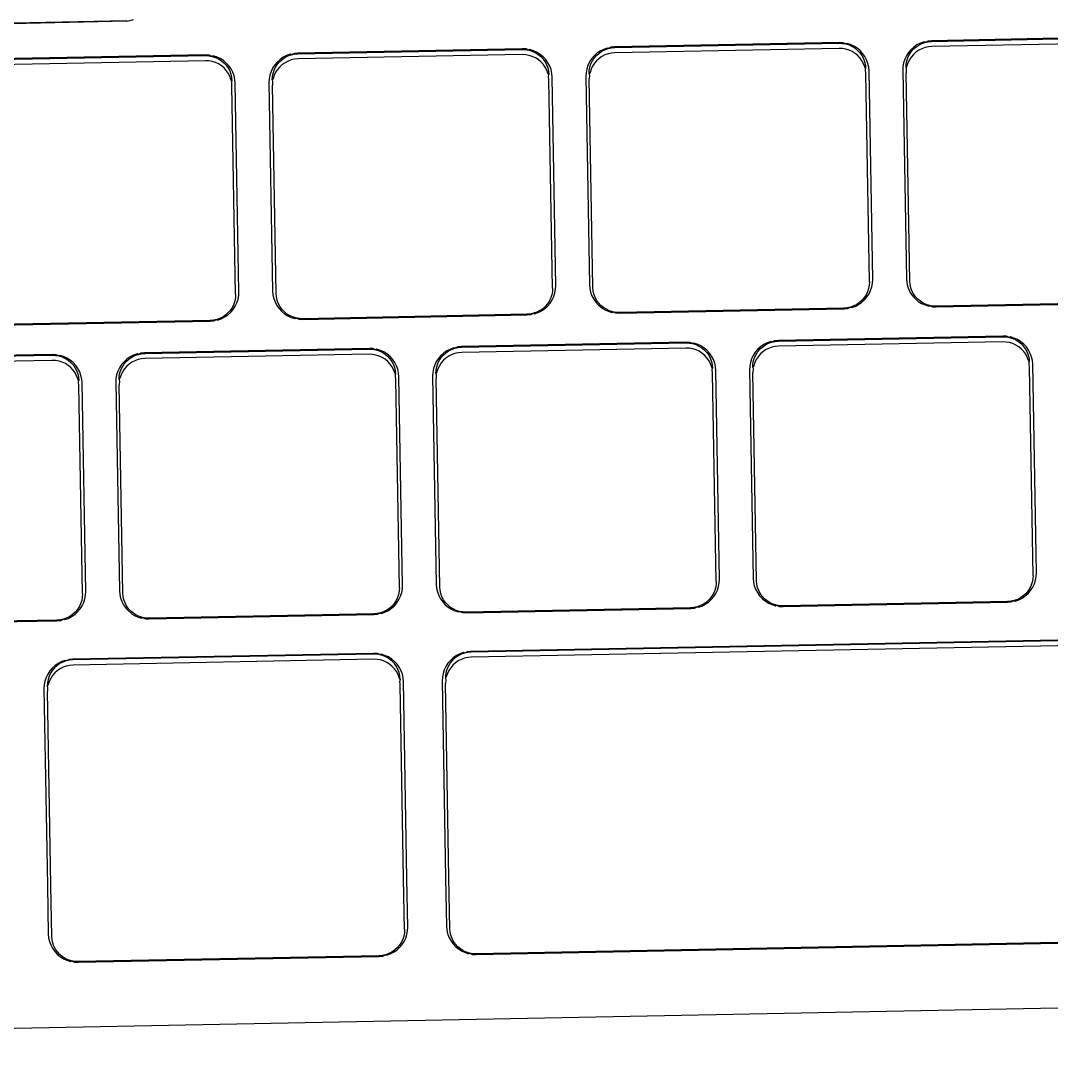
# Model space of a CAD drawing. Header units: millimetres. Extents: x 44692 to 101945, y -26273 to 14445.
# Drawn here: x 67026.3 to 67080.6, y -3051.8 to -2997.9 of the extents above; entities that cross this region are included whole.
import ezdxf

# ---------------------------------------------------------------- set-up
doc = ezdxf.new("R2010")
doc.units = ezdxf.units.MM
doc.header["$LTSCALE"] = 100
doc.layers.add('Muebles', color=112, linetype='Continuous')

msp = doc.modelspace()

# ---------------------------------------------------------------- linework, layer by layer
at = {"layer": 'Muebles'}
for p, q in [((67031.897, -2997.952), (67020.092, -2998.182)), ((67020.107, -2998.216), (67031.897, -2997.952)), ((67031.93, -2997.986), (67031.897, -2997.952)), ((67032.076, -2997.937), (67031.93, -2997.986)), ((67032.252, -2997.899), (67032.076, -2997.937)), ((67069.404, -2999.088), (67057.587, -2999.318)), ((67069.601, -2999.096), (67069.404, -2999.088)), ((67069.755, -2999.162), (67069.601, -2999.096)), ((67073.87, -2999.052), (67073.679, -2999.12)), ((67073.748, -2999.141), (67073.917, -2999.081)), ((67073.917, -2999.081), (67073.87, -2999.052)), ((67074.068, -2999.009), (67073.917, -2999.081)), ((67073.917, -2999.081), (67074.092, -2999.043)), ((67074.265, -2998.993), (67074.068, -2999.009)), ((67074.092, -2999.043), (67074.271, -2999.028)), ((67086.082, -2998.762), (67074.265, -2998.993)), ((67074.271, -2999.028), (67086.077, -2998.798)), ((67086.082, -2999.071), (67074.276, -2999.301)), ((67040.909, -2999.643), (67040.713, -2999.659)), ((67052.727, -2999.413), (67040.909, -2999.643)), ((67040.916, -2999.678), (67052.721, -2999.448)), ((67052.721, -2999.448), (67052.901, -2999.456)), ((67052.924, -2999.421), (67052.727, -2999.413)), ((67052.901, -2999.456), (67053.078, -2999.487)), ((67053.078, -2999.487), (67052.924, -2999.421)), ((67053.123, -2999.457), (67053.078, -2999.487)), ((67053.078, -2999.487), (67053.249, -2999.54)), ((67053.317, -2999.517), (67053.123, -2999.457)), ((67053.249, -2999.54), (67053.411, -2999.615)), ((67053.5, -2999.602), (67053.317, -2999.517)), ((67053.411, -2999.615), (67053.562, -2999.711)), ((67053.671, -2999.709), (67053.5, -2999.602)), ((67056.821, -2999.537), (67056.654, -2999.651)), ((67056.763, -2999.648), (67056.91, -2999.547)), ((67057.001, -2999.445), (67056.821, -2999.537)), ((67056.91, -2999.547), (67057.07, -2999.466)), ((67057.192, -2999.377), (67057.001, -2999.445)), ((67057.07, -2999.466), (67057.239, -2999.406)), ((67057.239, -2999.406), (67057.192, -2999.377)), ((67057.391, -2999.334), (67057.239, -2999.406)), ((67057.239, -2999.406), (67057.415, -2999.368)), ((67057.419, -2999.641), (67057.244, -2999.679)), ((67057.587, -2999.318), (67057.391, -2999.334)), ((67057.415, -2999.368), (67057.594, -2999.353)), ((67057.599, -2999.626), (67057.419, -2999.641)), ((67057.594, -2999.353), (67069.399, -2999.123)), ((67069.404, -2999.396), (67057.599, -2999.626)), ((67069.399, -2999.123), (67069.579, -2999.131)), ((67069.583, -2999.404), (67069.404, -2999.396)), ((67069.579, -2999.131), (67069.755, -2999.162)), ((67069.76, -2999.435), (67069.583, -2999.404)), ((67069.801, -2999.131), (67069.755, -2999.162)), ((67069.755, -2999.162), (67069.926, -2999.215)), ((67069.931, -2999.488), (67069.76, -2999.435)), ((67069.995, -2999.192), (67069.801, -2999.131)), ((67069.926, -2999.215), (67070.089, -2999.29)), ((67070.094, -2999.563), (67069.931, -2999.488)), ((67070.178, -2999.277), (67069.995, -2999.192)), ((67070.089, -2999.29), (67070.24, -2999.386)), ((67070.245, -2999.659), (67070.094, -2999.563)), ((67070.349, -2999.384), (67070.178, -2999.277)), ((67070.24, -2999.386), (67070.377, -2999.5)), ((67070.503, -2999.513), (67070.349, -2999.384)), ((67070.377, -2999.5), (67070.498, -2999.63)), ((67070.498, -2999.63), (67070.6, -2999.775)), ((67070.64, -2999.66), (67070.503, -2999.513)), ((67073.051, -2999.613), (67072.941, -2999.781)), ((67073.182, -2999.461), (67073.051, -2999.613)), ((67073.094, -2999.727), (67073.191, -2999.578)), ((67073.332, -2999.326), (67073.182, -2999.461)), ((67073.191, -2999.578), (67073.307, -2999.443)), ((67073.307, -2999.443), (67073.44, -2999.323)), ((67073.445, -2999.596), (67073.312, -2999.716)), ((67073.499, -2999.212), (67073.332, -2999.326)), ((67073.44, -2999.323), (67073.588, -2999.222)), ((67073.593, -2999.495), (67073.445, -2999.596)), ((67073.679, -2999.12), (67073.499, -2999.212)), ((67073.588, -2999.222), (67073.748, -2999.141)), ((67073.753, -2999.414), (67073.593, -2999.495)), ((67073.922, -2999.354), (67073.753, -2999.414)), ((67074.097, -2999.316), (67073.922, -2999.354)), ((67074.276, -2999.301), (67074.097, -2999.316)), ((67036.049, -2999.738), (67024.232, -2999.968)), ((67024.238, -3000.003), (67036.044, -2999.773)), ((67036.048, -3000.046), (67024.243, -3000.276)), ((67036.044, -2999.773), (67036.223, -2999.781)), ((67036.228, -3000.054), (67036.048, -3000.046)), ((67036.246, -2999.747), (67036.049, -2999.738)), ((67036.223, -2999.781), (67036.4, -2999.812)), ((67036.405, -3000.085), (67036.228, -3000.054)), ((67036.4, -2999.812), (67036.246, -2999.747)), ((67036.446, -2999.782), (67036.4, -2999.812)), ((67036.4, -2999.812), (67036.571, -2999.866)), ((67036.576, -3000.139), (67036.405, -3000.085)), ((67036.639, -2999.842), (67036.446, -2999.782)), ((67036.571, -2999.866), (67036.733, -2999.941)), ((67036.738, -3000.214), (67036.576, -3000.139)), ((67036.823, -2999.927), (67036.639, -2999.842)), ((67036.733, -2999.941), (67036.884, -3000.036)), ((67036.993, -3000.035), (67036.823, -2999.927)), ((67036.884, -3000.036), (67037.022, -3000.15)), ((67037.148, -3000.163), (67036.993, -3000.035)), ((67037.022, -3000.15), (67037.142, -3000.28)), ((67037.284, -3000.31), (67037.148, -3000.163)), ((67039.826, -3000.111), (67039.695, -3000.263)), ((67039.976, -2999.976), (67039.826, -3000.111)), ((67039.836, -3000.228), (67039.952, -3000.093)), ((67039.952, -3000.093), (67040.085, -2999.974)), ((67040.143, -2999.862), (67039.976, -2999.976)), ((67040.085, -2999.974), (67040.233, -2999.872)), ((67040.237, -3000.145), (67040.09, -3000.247)), ((67040.323, -2999.77), (67040.143, -2999.862)), ((67040.233, -2999.872), (67040.392, -2999.791)), ((67040.397, -3000.064), (67040.237, -3000.145)), ((67040.514, -2999.702), (67040.323, -2999.77)), ((67040.392, -2999.791), (67040.561, -2999.731)), ((67040.566, -3000.004), (67040.397, -3000.064)), ((67040.561, -2999.731), (67040.514, -2999.702)), ((67040.713, -2999.659), (67040.561, -2999.731)), ((67040.561, -2999.731), (67040.737, -2999.693)), ((67040.742, -2999.966), (67040.566, -3000.004)), ((67040.737, -2999.693), (67040.916, -2999.678)), ((67040.921, -2999.951), (67040.742, -2999.966)), ((67052.726, -2999.721), (67040.921, -2999.951)), ((67052.906, -2999.729), (67052.726, -2999.721)), ((67053.082, -2999.76), (67052.906, -2999.729)), ((67053.253, -2999.813), (67053.082, -2999.76)), ((67053.416, -2999.889), (67053.253, -2999.813)), ((67053.567, -2999.984), (67053.416, -2999.889)), ((67053.562, -2999.711), (67053.699, -2999.825)), ((67053.704, -3000.098), (67053.567, -2999.984)), ((67053.826, -2999.838), (67053.671, -2999.709)), ((67053.699, -2999.825), (67053.82, -2999.955)), ((67053.825, -3000.228), (67053.704, -3000.098)), ((67053.82, -2999.955), (67053.923, -3000.1)), ((67053.962, -2999.985), (67053.826, -2999.838)), ((67053.923, -3000.1), (67054.005, -3000.257)), ((67054.077, -3000.149), (67053.962, -2999.985)), ((67054.17, -3000.326), (67054.077, -3000.149)), ((67056.264, -3000.106), (67056.177, -3000.287)), ((67056.373, -2999.938), (67056.264, -3000.106)), ((67056.34, -3000.212), (67056.416, -3000.052)), ((67056.504, -2999.786), (67056.373, -2999.938)), ((67056.416, -3000.052), (67056.514, -2999.903)), ((67056.518, -3000.176), (67056.421, -3000.325)), ((67056.654, -2999.651), (67056.504, -2999.786)), ((67056.514, -2999.903), (67056.63, -2999.768)), ((67056.634, -3000.041), (67056.518, -3000.176)), ((67056.63, -2999.768), (67056.763, -2999.648)), ((67056.767, -2999.921), (67056.634, -3000.041)), ((67056.915, -2999.82), (67056.767, -2999.921)), ((67057.075, -2999.739), (67056.915, -2999.82)), ((67057.244, -2999.679), (67057.075, -2999.739)), ((67070.382, -2999.773), (67070.245, -2999.659)), ((67070.503, -2999.903), (67070.382, -2999.773)), ((67070.605, -3000.048), (67070.503, -2999.903)), ((67070.6, -2999.775), (67070.683, -2999.932)), ((67070.687, -3000.205), (67070.605, -3000.048)), ((67070.755, -2999.824), (67070.64, -2999.66)), ((67070.683, -2999.932), (67070.743, -3000.099)), ((67070.743, -3000.099), (67070.781, -3000.271)), ((67070.848, -3000.001), (67070.755, -2999.824)), ((67070.916, -3000.188), (67070.848, -3000.001)), ((67070.959, -3000.382), (67070.916, -3000.188)), ((67072.793, -3000.151), (67072.757, -3000.347)), ((67072.855, -2999.961), (67072.793, -3000.151)), ((67072.941, -2999.781), (67072.855, -2999.961)), ((67072.931, -3000.23), (67072.963, -3000.055)), ((67072.963, -3000.055), (67073.017, -2999.887)), ((67073.022, -3000.16), (67072.968, -3000.328)), ((67073.017, -2999.887), (67073.094, -2999.727)), ((67073.099, -3000), (67073.022, -3000.16)), ((67073.196, -2999.851), (67073.099, -3000)), ((67073.312, -2999.716), (67073.196, -2999.851)), ((67036.889, -3000.309), (67036.738, -3000.214)), ((67037.026, -3000.423), (67036.889, -3000.309)), ((67037.147, -3000.553), (67037.026, -3000.423)), ((67037.142, -3000.28), (67037.245, -3000.426)), ((67037.25, -3000.699), (67037.147, -3000.553)), ((67037.245, -3000.426), (67037.327, -3000.583)), ((67037.332, -3000.856), (67037.25, -3000.699)), ((67037.399, -3000.474), (67037.284, -3000.31)), ((67037.327, -3000.583), (67037.388, -3000.749)), ((67037.492, -3000.651), (67037.399, -3000.474)), ((67037.56, -3000.838), (67037.492, -3000.651)), ((67039.499, -3000.612), (67039.438, -3000.801)), ((67039.586, -3000.431), (67039.499, -3000.612)), ((67039.575, -3000.88), (67039.607, -3000.706)), ((67039.695, -3000.263), (67039.586, -3000.431)), ((67039.607, -3000.706), (67039.662, -3000.537)), ((67039.662, -3000.537), (67039.739, -3000.377)), ((67039.743, -3000.65), (67039.667, -3000.81)), ((67039.739, -3000.377), (67039.836, -3000.228)), ((67039.841, -3000.501), (67039.743, -3000.65)), ((67039.957, -3000.366), (67039.841, -3000.501)), ((67040.09, -3000.247), (67039.957, -3000.366)), ((67053.927, -3000.373), (67053.825, -3000.228)), ((67054.01, -3000.531), (67053.927, -3000.373)), ((67054.005, -3000.257), (67054.065, -3000.424)), ((67054.07, -3000.697), (67054.01, -3000.531)), ((67054.065, -3000.424), (67054.104, -3000.596)), ((67054.118, -3000.773), (67054.07, -3000.697)), ((67054.104, -3000.596), (67054.118, -3000.773)), ((67054.238, -3000.513), (67054.17, -3000.326)), ((67054.281, -3000.707), (67054.238, -3000.513)), ((67054.297, -3000.9), (67054.281, -3000.707)), ((67056.08, -3000.672), (67056.07, -3000.866)), ((67056.116, -3000.476), (67056.08, -3000.672)), ((67056.177, -3000.287), (67056.116, -3000.476)), ((67056.244, -3000.731), (67056.253, -3000.555)), ((67056.29, -3000.654), (67056.244, -3000.731)), ((67056.244, -3000.731), (67056.258, -3000.828)), ((67056.253, -3000.555), (67056.285, -3000.381)), ((67056.285, -3000.381), (67056.34, -3000.212)), ((67056.345, -3000.485), (67056.29, -3000.654)), ((67056.421, -3000.325), (67056.345, -3000.485)), ((67070.748, -3000.372), (67070.687, -3000.205)), ((67070.796, -3000.448), (67070.748, -3000.372)), ((67070.781, -3000.271), (67070.796, -3000.448)), ((67070.786, -3000.544), (67070.796, -3000.448)), ((67070.801, -3000.721), (67070.786, -3000.544)), ((67070.994, -3011.681), (67070.801, -3000.721)), ((67070.975, -3000.575), (67070.959, -3000.382)), ((67071.169, -3011.547), (67070.975, -3000.575)), ((67072.757, -3000.347), (67072.748, -3000.541)), ((67072.748, -3000.541), (67072.941, -3011.512)), ((67072.922, -3000.406), (67072.931, -3000.23)), ((67072.968, -3000.328), (67072.922, -3000.406)), ((67072.922, -3000.406), (67072.936, -3000.503)), ((67072.936, -3000.503), (67072.927, -3000.679)), ((67073.12, -3011.64), (67072.927, -3000.679)), ((67037.393, -3001.022), (67037.332, -3000.856)), ((67037.388, -3000.749), (67037.426, -3000.922)), ((67037.441, -3001.098), (67037.393, -3001.022)), ((67037.426, -3000.922), (67037.441, -3001.098)), ((67037.431, -3001.195), (67037.441, -3001.098)), ((67037.445, -3001.371), (67037.431, -3001.195)), ((67037.603, -3001.033), (67037.56, -3000.838)), ((67037.62, -3001.225), (67037.603, -3001.033)), ((67037.813, -3012.197), (67037.62, -3001.225)), ((67039.402, -3000.997), (67039.392, -3001.191)), ((67039.392, -3001.191), (67039.586, -3012.162)), ((67039.438, -3000.801), (67039.402, -3000.997)), ((67039.567, -3001.056), (67039.575, -3000.88)), ((67039.612, -3000.979), (67039.567, -3001.056)), ((67039.567, -3001.056), (67039.58, -3001.153)), ((67039.58, -3001.153), (67039.571, -3001.329)), ((67039.667, -3000.81), (67039.612, -3000.979)), ((67054.108, -3000.87), (67054.118, -3000.773)), ((67054.123, -3001.046), (67054.108, -3000.87)), ((67054.317, -3012.006), (67054.123, -3001.046)), ((67054.491, -3011.872), (67054.297, -3000.9)), ((67056.07, -3000.866), (67056.264, -3011.837)), ((67056.258, -3000.828), (67056.249, -3001.004)), ((67056.442, -3011.965), (67056.249, -3001.004)), ((67037.639, -3012.331), (67037.445, -3001.371)), ((67039.765, -3012.29), (67039.571, -3001.329)), ((67071.159, -3011.74), (67071.169, -3011.547)), ((67072.941, -3011.512), (67072.958, -3011.705)), ((67054.317, -3012.006), (67054.308, -3012.183)), ((67054.445, -3012.261), (67054.481, -3012.065)), ((67054.481, -3012.065), (67054.491, -3011.872)), ((67056.264, -3011.837), (67056.28, -3012.03)), ((67056.28, -3012.03), (67056.323, -3012.224)), ((67056.457, -3012.141), (67056.442, -3011.965)), ((67070.954, -3012.032), (67070.899, -3012.2)), ((67070.986, -3011.858), (67070.954, -3012.032)), ((67070.994, -3011.681), (67070.986, -3011.858)), ((67071.061, -3012.126), (67071.123, -3011.936)), ((67071.123, -3011.936), (67071.159, -3011.74)), ((67072.958, -3011.705), (67073.001, -3011.899)), ((67073.001, -3011.899), (67073.069, -3012.087)), ((67073.069, -3012.087), (67073.162, -3012.264)), ((67073.135, -3011.816), (67073.12, -3011.64)), ((67073.173, -3011.989), (67073.135, -3011.816)), ((67073.234, -3012.155), (67073.173, -3011.989)), ((67037.63, -3012.508), (67037.598, -3012.682)), ((67037.639, -3012.331), (67037.63, -3012.508)), ((67037.706, -3012.776), (67037.768, -3012.586)), ((67037.768, -3012.586), (67037.804, -3012.39)), ((67037.804, -3012.39), (67037.813, -3012.197)), ((67039.586, -3012.162), (67039.602, -3012.355)), ((67039.602, -3012.355), (67039.645, -3012.55)), ((67039.645, -3012.55), (67039.713, -3012.737)), ((67039.78, -3012.466), (67039.765, -3012.29)), ((67039.818, -3012.639), (67039.78, -3012.466)), ((67039.878, -3012.805), (67039.818, -3012.639)), ((67054.221, -3012.525), (67054.145, -3012.686)), ((67054.188, -3012.799), (67054.297, -3012.631)), ((67054.276, -3012.357), (67054.221, -3012.525)), ((67054.308, -3012.183), (67054.276, -3012.357)), ((67054.297, -3012.631), (67054.384, -3012.451)), ((67054.384, -3012.451), (67054.445, -3012.261)), ((67056.323, -3012.224), (67056.391, -3012.412)), ((67056.391, -3012.412), (67056.484, -3012.589)), ((67056.495, -3012.314), (67056.457, -3012.141)), ((67056.484, -3012.589), (67056.599, -3012.752)), ((67056.556, -3012.48), (67056.495, -3012.314)), ((67056.638, -3012.637), (67056.556, -3012.48)), ((67056.741, -3012.782), (67056.638, -3012.637)), ((67070.609, -3012.645), (67070.476, -3012.764)), ((67070.585, -3012.761), (67070.735, -3012.627)), ((67070.725, -3012.509), (67070.609, -3012.645)), ((67070.822, -3012.361), (67070.725, -3012.509)), ((67070.735, -3012.627), (67070.866, -3012.474)), ((67070.899, -3012.2), (67070.822, -3012.361)), ((67070.866, -3012.474), (67070.975, -3012.306)), ((67070.975, -3012.306), (67071.061, -3012.126)), ((67073.162, -3012.264), (67073.277, -3012.427)), ((67073.316, -3012.312), (67073.234, -3012.155)), ((67073.277, -3012.427), (67073.413, -3012.574)), ((67073.419, -3012.457), (67073.316, -3012.312)), ((67073.413, -3012.574), (67073.568, -3012.703)), ((67073.539, -3012.588), (67073.419, -3012.457)), ((67073.676, -3012.702), (67073.539, -3012.588)), ((67037.37, -3013.16), (67037.253, -3013.295)), ((67037.467, -3013.011), (67037.37, -3013.16)), ((67037.379, -3013.277), (67037.51, -3013.124)), ((67037.543, -3012.851), (67037.467, -3013.011)), ((67037.51, -3013.124), (67037.62, -3012.956)), ((67037.598, -3012.682), (67037.543, -3012.851)), ((67037.62, -3012.956), (67037.706, -3012.776)), ((67039.713, -3012.737), (67039.806, -3012.914)), ((67039.806, -3012.914), (67039.921, -3013.077)), ((67039.961, -3012.962), (67039.878, -3012.805)), ((67039.921, -3013.077), (67040.058, -3013.224)), ((67040.063, -3013.107), (67039.961, -3012.962)), ((67040.184, -3013.238), (67040.063, -3013.107)), ((67053.651, -3013.19), (67053.491, -3013.271)), ((67053.56, -3013.292), (67053.74, -3013.2)), ((67053.798, -3013.089), (67053.651, -3013.19)), ((67053.74, -3013.2), (67053.907, -3013.086)), ((67053.931, -3012.97), (67053.798, -3013.089)), ((67053.907, -3013.086), (67054.057, -3012.952)), ((67054.047, -3012.835), (67053.931, -3012.97)), ((67054.145, -3012.686), (67054.047, -3012.835)), ((67054.057, -3012.952), (67054.188, -3012.799)), ((67056.599, -3012.752), (67056.735, -3012.899)), ((67056.735, -3012.899), (67056.89, -3013.028)), ((67056.862, -3012.913), (67056.741, -3012.782)), ((67056.999, -3013.027), (67056.862, -3012.913)), ((67056.89, -3013.028), (67057.061, -3013.136)), ((67057.15, -3013.122), (67056.999, -3013.027)), ((67057.061, -3013.136), (67057.244, -3013.22)), ((67057.312, -3013.197), (67057.15, -3013.122)), ((67057.483, -3013.251), (67057.312, -3013.197)), ((67057.834, -3013.325), (67069.651, -3013.094)), ((67069.645, -3013.06), (67057.84, -3013.29)), ((67069.824, -3013.044), (67069.645, -3013.06)), ((67069.651, -3013.094), (67069.848, -3013.078)), ((67070, -3013.007), (67069.824, -3013.044)), ((67069.848, -3013.078), (67070, -3013.007)), ((67070.169, -3012.946), (67070, -3013.007)), ((67070, -3013.007), (67070.046, -3013.035)), ((67070.046, -3013.035), (67070.238, -3012.967)), ((67070.328, -3012.865), (67070.169, -3012.946)), ((67070.238, -3012.967), (67070.418, -3012.875)), ((67070.476, -3012.764), (67070.328, -3012.865)), ((67070.418, -3012.875), (67070.585, -3012.761)), ((67073.568, -3012.703), (67073.738, -3012.81)), ((67073.828, -3012.797), (67073.676, -3012.702)), ((67073.738, -3012.81), (67073.922, -3012.895)), ((67073.99, -3012.872), (67073.828, -3012.797)), ((67073.922, -3012.895), (67074.115, -3012.956)), ((67074.161, -3012.925), (67073.99, -3012.872)), ((67074.115, -3012.956), (67074.161, -3012.925)), ((67074.338, -3012.956), (67074.161, -3012.925)), ((67074.161, -3012.925), (67074.315, -3012.991)), ((67074.315, -3012.991), (67074.512, -3013)), ((67074.517, -3012.965), (67074.338, -3012.956)), ((67074.512, -3013), (67086.329, -3012.769)), ((67086.323, -3012.734), (67074.517, -3012.965)), ((67024.479, -3013.975), (67036.296, -3013.745)), ((67036.289, -3013.71), (67024.484, -3013.94)), ((67036.468, -3013.695), (67036.289, -3013.71)), ((67036.296, -3013.745), (67036.492, -3013.728)), ((67036.644, -3013.657), (67036.468, -3013.695)), ((67036.492, -3013.728), (67036.644, -3013.657)), ((67036.813, -3013.597), (67036.644, -3013.657)), ((67036.644, -3013.657), (67036.691, -3013.685)), ((67036.691, -3013.685), (67036.882, -3013.617)), ((67036.973, -3013.515), (67036.813, -3013.597)), ((67036.882, -3013.617), (67037.062, -3013.525)), ((67037.12, -3013.414), (67036.973, -3013.515)), ((67037.062, -3013.525), (67037.229, -3013.411)), ((67037.253, -3013.295), (67037.12, -3013.414)), ((67037.229, -3013.411), (67037.379, -3013.277)), ((67040.058, -3013.224), (67040.212, -3013.353)), ((67040.321, -3013.352), (67040.184, -3013.238)), ((67040.212, -3013.353), (67040.383, -3013.461)), ((67040.472, -3013.447), (67040.321, -3013.352)), ((67040.383, -3013.461), (67040.566, -3013.545)), ((67040.634, -3013.522), (67040.472, -3013.447)), ((67040.566, -3013.545), (67040.76, -3013.606)), ((67040.806, -3013.576), (67040.634, -3013.522)), ((67040.76, -3013.606), (67040.806, -3013.576)), ((67040.982, -3013.607), (67040.806, -3013.576)), ((67040.806, -3013.576), (67040.96, -3013.641)), ((67040.96, -3013.641), (67041.157, -3013.65)), ((67041.162, -3013.615), (67040.982, -3013.607)), ((67041.157, -3013.65), (67052.974, -3013.42)), ((67052.967, -3013.385), (67041.162, -3013.615)), ((67053.146, -3013.37), (67052.967, -3013.385)), ((67052.974, -3013.42), (67053.17, -3013.403)), ((67053.322, -3013.332), (67053.146, -3013.37)), ((67053.17, -3013.403), (67053.322, -3013.332)), ((67053.491, -3013.271), (67053.322, -3013.332)), ((67053.322, -3013.332), (67053.369, -3013.36)), ((67053.369, -3013.36), (67053.56, -3013.292)), ((67057.244, -3013.22), (67057.438, -3013.281)), ((67057.438, -3013.281), (67057.483, -3013.251)), ((67057.66, -3013.282), (67057.483, -3013.251)), ((67057.483, -3013.251), (67057.637, -3013.316)), ((67057.637, -3013.316), (67057.834, -3013.325)), ((67057.84, -3013.29), (67057.66, -3013.282)), ((67065.807, -3014.818), (67065.616, -3014.886)), ((67065.854, -3014.846), (67065.807, -3014.818)), ((67066.006, -3014.775), (67065.854, -3014.846)), ((67065.854, -3014.846), (67066.03, -3014.808)), ((67066.202, -3014.758), (67066.006, -3014.775)), ((67066.03, -3014.808), (67066.209, -3014.793)), ((67078.019, -3014.528), (67066.202, -3014.758)), ((67066.209, -3014.793), (67078.014, -3014.563)), ((67078.019, -3014.836), (67066.214, -3015.066)), ((67078.014, -3014.563), (67078.194, -3014.571)), ((67078.216, -3014.537), (67078.019, -3014.528)), ((67078.198, -3014.844), (67078.019, -3014.836)), ((67078.194, -3014.571), (67078.37, -3014.602)), ((67078.37, -3014.602), (67078.216, -3014.537)), ((67078.416, -3014.572), (67078.37, -3014.602)), ((67078.37, -3014.602), (67078.542, -3014.656)), ((67078.61, -3014.633), (67078.416, -3014.572)), ((67078.542, -3014.656), (67078.704, -3014.731)), ((67078.793, -3014.717), (67078.61, -3014.633)), ((67078.704, -3014.731), (67078.855, -3014.826)), ((67078.964, -3014.825), (67078.793, -3014.717)), ((67078.855, -3014.826), (67078.992, -3014.94)), ((67079.118, -3014.954), (67078.964, -3014.825)), ((67044.664, -3015.178), (67032.847, -3015.409)), ((67032.853, -3015.444), (67044.659, -3015.213)), ((67044.659, -3015.213), (67044.838, -3015.222)), ((67044.861, -3015.187), (67044.664, -3015.178)), ((67044.838, -3015.222), (67045.015, -3015.253)), ((67045.015, -3015.253), (67044.861, -3015.187)), ((67045.061, -3015.222), (67045.015, -3015.253)), ((67045.015, -3015.253), (67045.186, -3015.306)), ((67045.254, -3015.283), (67045.061, -3015.222)), ((67045.186, -3015.306), (67045.348, -3015.381)), ((67045.438, -3015.368), (67045.254, -3015.283)), ((67045.608, -3015.475), (67045.438, -3015.368)), ((67048.758, -3015.303), (67048.591, -3015.417)), ((67048.7, -3015.414), (67048.848, -3015.313)), ((67048.939, -3015.211), (67048.758, -3015.303)), ((67048.848, -3015.313), (67049.007, -3015.232)), ((67049.13, -3015.143), (67048.939, -3015.211)), ((67049.007, -3015.232), (67049.176, -3015.171)), ((67049.176, -3015.171), (67049.13, -3015.143)), ((67049.328, -3015.1), (67049.176, -3015.171)), ((67049.176, -3015.171), (67049.352, -3015.134)), ((67049.525, -3015.084), (67049.328, -3015.1)), ((67049.352, -3015.134), (67049.531, -3015.119)), ((67061.342, -3014.853), (67049.525, -3015.084)), ((67049.531, -3015.119), (67061.336, -3014.888)), ((67061.341, -3015.161), (67049.536, -3015.392)), ((67061.336, -3014.888), (67061.516, -3014.896)), ((67061.521, -3015.169), (67061.341, -3015.161)), ((67061.539, -3014.862), (67061.342, -3014.853)), ((67061.516, -3014.896), (67061.693, -3014.928)), ((67061.697, -3015.201), (67061.521, -3015.169)), ((67061.693, -3014.928), (67061.539, -3014.862)), ((67061.739, -3014.897), (67061.693, -3014.928)), ((67061.693, -3014.928), (67061.864, -3014.981)), ((67061.869, -3015.254), (67061.697, -3015.201)), ((67061.932, -3014.958), (67061.739, -3014.897)), ((67061.864, -3014.981), (67062.026, -3015.056)), ((67062.031, -3015.329), (67061.869, -3015.254)), ((67062.115, -3015.042), (67061.932, -3014.958)), ((67062.026, -3015.056), (67062.177, -3015.151)), ((67062.182, -3015.424), (67062.031, -3015.329)), ((67062.286, -3015.15), (67062.115, -3015.042)), ((67062.177, -3015.151), (67062.314, -3015.265)), ((67062.441, -3015.279), (67062.286, -3015.15)), ((67062.314, -3015.265), (67062.435, -3015.396)), ((67062.577, -3015.426), (67062.441, -3015.279)), ((67064.988, -3015.379), (67064.879, -3015.547)), ((67065.119, -3015.226), (67064.988, -3015.379)), ((67065.031, -3015.492), (67065.129, -3015.343)), ((67065.269, -3015.092), (67065.119, -3015.226)), ((67065.129, -3015.343), (67065.245, -3015.208)), ((67065.245, -3015.208), (67065.378, -3015.089)), ((67065.383, -3015.362), (67065.25, -3015.481)), ((67065.436, -3014.978), (67065.269, -3015.092)), ((67065.378, -3015.089), (67065.525, -3014.988)), ((67065.53, -3015.261), (67065.383, -3015.362)), ((67065.616, -3014.886), (67065.436, -3014.978)), ((67065.525, -3014.988), (67065.685, -3014.907)), ((67065.69, -3015.18), (67065.53, -3015.261)), ((67065.685, -3014.907), (67065.854, -3014.846)), ((67065.859, -3015.119), (67065.69, -3015.18)), ((67066.035, -3015.082), (67065.859, -3015.119)), ((67066.214, -3015.066), (67066.035, -3015.082)), ((67078.375, -3014.875), (67078.198, -3014.844)), ((67078.546, -3014.929), (67078.375, -3014.875)), ((67078.709, -3015.004), (67078.546, -3014.929)), ((67078.86, -3015.099), (67078.709, -3015.004)), ((67078.997, -3015.213), (67078.86, -3015.099)), ((67078.992, -3014.94), (67079.113, -3015.071)), ((67079.118, -3015.344), (67078.997, -3015.213)), ((67079.113, -3015.071), (67079.215, -3015.216)), ((67079.255, -3015.101), (67079.118, -3014.954)), ((67079.22, -3015.489), (67079.118, -3015.344)), ((67079.215, -3015.216), (67079.298, -3015.373)), ((67079.37, -3015.264), (67079.255, -3015.101)), ((67079.298, -3015.373), (67079.358, -3015.539)), ((67079.463, -3015.441), (67079.37, -3015.264)), ((67027.986, -3015.503), (67016.169, -3015.734)), ((67016.176, -3015.769), (67027.981, -3015.539)), ((67027.986, -3015.812), (67016.18, -3016.042)), ((67027.981, -3015.539), (67028.16, -3015.547)), ((67028.183, -3015.512), (67027.986, -3015.503)), ((67028.165, -3015.82), (67027.986, -3015.812)), ((67028.16, -3015.547), (67028.337, -3015.578)), ((67028.342, -3015.851), (67028.165, -3015.82)), ((67028.337, -3015.578), (67028.183, -3015.512)), ((67028.383, -3015.547), (67028.337, -3015.578)), ((67028.337, -3015.578), (67028.508, -3015.631)), ((67028.513, -3015.904), (67028.342, -3015.851)), ((67028.576, -3015.608), (67028.383, -3015.547)), ((67028.508, -3015.631), (67028.671, -3015.706)), ((67028.676, -3015.979), (67028.513, -3015.904)), ((67028.76, -3015.693), (67028.576, -3015.608)), ((67028.671, -3015.706), (67028.822, -3015.802)), ((67028.93, -3015.8), (67028.76, -3015.693)), ((67028.822, -3015.802), (67028.959, -3015.916)), ((67029.085, -3015.929), (67028.93, -3015.8)), ((67028.959, -3015.916), (67029.08, -3016.046)), ((67031.764, -3015.877), (67031.633, -3016.029)), ((67031.914, -3015.742), (67031.764, -3015.877)), ((67031.773, -3015.994), (67031.889, -3015.858)), ((67031.889, -3015.858), (67032.022, -3015.739)), ((67032.08, -3015.628), (67031.914, -3015.742)), ((67032.022, -3015.739), (67032.17, -3015.638)), ((67032.175, -3015.911), (67032.027, -3016.012)), ((67032.261, -3015.536), (67032.08, -3015.628)), ((67032.17, -3015.638), (67032.33, -3015.557)), ((67032.334, -3015.83), (67032.175, -3015.911)), ((67032.452, -3015.468), (67032.261, -3015.536)), ((67032.33, -3015.557), (67032.499, -3015.497)), ((67032.504, -3015.77), (67032.334, -3015.83)), ((67032.499, -3015.497), (67032.452, -3015.468)), ((67032.65, -3015.425), (67032.499, -3015.497)), ((67032.499, -3015.497), (67032.674, -3015.459)), ((67032.679, -3015.732), (67032.504, -3015.77)), ((67032.847, -3015.409), (67032.65, -3015.425)), ((67032.674, -3015.459), (67032.853, -3015.444)), ((67032.858, -3015.717), (67032.679, -3015.732)), ((67044.663, -3015.487), (67032.858, -3015.717)), ((67044.843, -3015.495), (67044.663, -3015.487)), ((67045.02, -3015.526), (67044.843, -3015.495)), ((67045.191, -3015.579), (67045.02, -3015.526)), ((67045.353, -3015.654), (67045.191, -3015.579)), ((67045.348, -3015.381), (67045.5, -3015.477)), ((67045.504, -3015.75), (67045.353, -3015.654)), ((67045.5, -3015.477), (67045.637, -3015.59)), ((67045.642, -3015.863), (67045.504, -3015.75)), ((67045.763, -3015.604), (67045.608, -3015.475)), ((67045.637, -3015.59), (67045.757, -3015.721)), ((67045.762, -3015.994), (67045.642, -3015.863)), ((67045.757, -3015.721), (67045.86, -3015.866)), ((67045.899, -3015.751), (67045.763, -3015.604)), ((67045.86, -3015.866), (67045.942, -3016.023)), ((67046.014, -3015.915), (67045.899, -3015.751)), ((67046.107, -3016.091), (67046.014, -3015.915)), ((67048.201, -3015.872), (67048.115, -3016.052)), ((67048.31, -3015.704), (67048.201, -3015.872)), ((67048.277, -3015.978), (67048.354, -3015.818)), ((67048.441, -3015.552), (67048.31, -3015.704)), ((67048.354, -3015.818), (67048.451, -3015.669)), ((67048.591, -3015.417), (67048.441, -3015.552)), ((67048.451, -3015.669), (67048.567, -3015.533)), ((67048.572, -3015.806), (67048.456, -3015.942)), ((67048.567, -3015.533), (67048.7, -3015.414)), ((67048.705, -3015.687), (67048.572, -3015.806)), ((67048.852, -3015.586), (67048.705, -3015.687)), ((67049.012, -3015.505), (67048.852, -3015.586)), ((67049.181, -3015.445), (67049.012, -3015.505)), ((67049.357, -3015.407), (67049.181, -3015.445)), ((67049.536, -3015.392), (67049.357, -3015.407)), ((67062.319, -3015.538), (67062.182, -3015.424)), ((67062.44, -3015.669), (67062.319, -3015.538)), ((67062.435, -3015.396), (67062.538, -3015.541)), ((67062.542, -3015.814), (67062.44, -3015.669)), ((67062.538, -3015.541), (67062.62, -3015.698)), ((67062.625, -3015.971), (67062.542, -3015.814)), ((67062.692, -3015.589), (67062.577, -3015.426)), ((67062.62, -3015.698), (67062.681, -3015.864)), ((67062.681, -3015.864), (67062.719, -3016.037)), ((67062.785, -3015.766), (67062.692, -3015.589)), ((67062.853, -3015.954), (67062.785, -3015.766)), ((67064.731, -3015.917), (67064.695, -3016.113)), ((67064.792, -3015.727), (67064.731, -3015.917)), ((67064.879, -3015.547), (67064.792, -3015.727)), ((67064.868, -3015.995), (67064.9, -3015.821)), ((67064.9, -3015.821), (67064.955, -3015.653)), ((67064.955, -3015.653), (67065.031, -3015.492)), ((67065.036, -3015.765), (67064.96, -3015.926)), ((67065.133, -3015.617), (67065.036, -3015.765)), ((67065.25, -3015.481), (67065.133, -3015.617)), ((67079.302, -3015.646), (67079.22, -3015.489)), ((67079.363, -3015.812), (67079.302, -3015.646)), ((67079.358, -3015.539), (67079.396, -3015.712)), ((67079.411, -3015.888), (67079.363, -3015.812)), ((67079.396, -3015.712), (67079.411, -3015.888)), ((67079.401, -3015.985), (67079.411, -3015.888)), ((67079.531, -3015.629), (67079.463, -3015.441)), ((67079.574, -3015.823), (67079.531, -3015.629)), ((67079.59, -3016.016), (67079.574, -3015.823)), ((67028.827, -3016.075), (67028.676, -3015.979)), ((67028.964, -3016.189), (67028.827, -3016.075)), ((67029.085, -3016.319), (67028.964, -3016.189)), ((67029.08, -3016.046), (67029.182, -3016.191)), ((67029.221, -3016.076), (67029.085, -3015.929)), ((67029.187, -3016.464), (67029.085, -3016.319)), ((67029.182, -3016.191), (67029.264, -3016.348)), ((67029.269, -3016.621), (67029.187, -3016.464)), ((67029.337, -3016.24), (67029.221, -3016.076)), ((67029.264, -3016.348), (67029.325, -3016.515)), ((67029.429, -3016.416), (67029.337, -3016.24)), ((67029.498, -3016.604), (67029.429, -3016.416)), ((67031.437, -3016.377), (67031.375, -3016.567)), ((67031.523, -3016.197), (67031.437, -3016.377)), ((67031.633, -3016.029), (67031.523, -3016.197)), ((67031.545, -3016.471), (67031.599, -3016.303)), ((67031.599, -3016.303), (67031.676, -3016.143)), ((67031.681, -3016.416), (67031.604, -3016.576)), ((67031.676, -3016.143), (67031.773, -3015.994)), ((67031.778, -3016.267), (67031.681, -3016.416)), ((67031.894, -3016.131), (67031.778, -3016.267)), ((67032.027, -3016.012), (67031.894, -3016.131)), ((67045.865, -3016.139), (67045.762, -3015.994)), ((67045.947, -3016.296), (67045.865, -3016.139)), ((67045.942, -3016.023), (67046.003, -3016.189)), ((67046.008, -3016.463), (67045.947, -3016.296)), ((67046.003, -3016.189), (67046.041, -3016.362)), ((67046.056, -3016.538), (67046.008, -3016.463)), ((67046.041, -3016.362), (67046.056, -3016.538)), ((67046.175, -3016.279), (67046.107, -3016.091)), ((67046.218, -3016.473), (67046.175, -3016.279)), ((67048.017, -3016.438), (67048.007, -3016.631)), ((67048.053, -3016.242), (67048.017, -3016.438)), ((67048.115, -3016.052), (67048.053, -3016.242)), ((67048.182, -3016.497), (67048.19, -3016.32)), ((67048.227, -3016.419), (67048.182, -3016.497)), ((67048.19, -3016.32), (67048.222, -3016.146)), ((67048.222, -3016.146), (67048.277, -3015.978)), ((67048.282, -3016.251), (67048.227, -3016.419)), ((67048.359, -3016.091), (67048.282, -3016.251)), ((67048.456, -3015.942), (67048.359, -3016.091)), ((67062.685, -3016.137), (67062.625, -3015.971)), ((67062.734, -3016.213), (67062.685, -3016.137)), ((67062.719, -3016.037), (67062.734, -3016.213)), ((67062.723, -3016.31), (67062.734, -3016.213)), ((67062.738, -3016.486), (67062.723, -3016.31)), ((67062.896, -3016.148), (67062.853, -3015.954)), ((67062.912, -3016.341), (67062.896, -3016.148)), ((67063.106, -3027.312), (67062.912, -3016.341)), ((67064.695, -3016.113), (67064.685, -3016.306)), ((67064.685, -3016.306), (67064.879, -3027.278)), ((67064.859, -3016.172), (67064.868, -3015.995)), ((67064.905, -3016.094), (67064.859, -3016.172)), ((67064.859, -3016.172), (67064.873, -3016.268)), ((67064.873, -3016.268), (67064.864, -3016.445)), ((67065.058, -3027.405), (67064.864, -3016.445)), ((67064.96, -3015.926), (67064.905, -3016.094)), ((67079.416, -3016.161), (67079.401, -3015.985)), ((67079.609, -3027.122), (67079.416, -3016.161)), ((67079.784, -3026.987), (67079.59, -3016.016)), ((67029.33, -3016.788), (67029.269, -3016.621)), ((67029.325, -3016.515), (67029.363, -3016.687)), ((67029.378, -3016.863), (67029.33, -3016.788)), ((67029.363, -3016.687), (67029.378, -3016.863)), ((67029.368, -3016.96), (67029.378, -3016.863)), ((67029.383, -3017.137), (67029.368, -3016.96)), ((67029.541, -3016.798), (67029.498, -3016.604)), ((67029.557, -3016.991), (67029.541, -3016.798)), ((67029.75, -3027.963), (67029.557, -3016.991)), ((67031.339, -3016.763), (67031.33, -3016.956)), ((67031.33, -3016.956), (67031.523, -3027.928)), ((67031.375, -3016.567), (67031.339, -3016.763)), ((67031.504, -3016.822), (67031.513, -3016.645)), ((67031.549, -3016.744), (67031.504, -3016.822)), ((67031.504, -3016.822), (67031.517, -3016.918)), ((67031.517, -3016.918), (67031.509, -3017.095)), ((67031.513, -3016.645), (67031.545, -3016.471)), ((67031.604, -3016.576), (67031.549, -3016.744)), ((67046.046, -3016.635), (67046.056, -3016.538)), ((67046.061, -3016.811), (67046.046, -3016.635)), ((67046.254, -3027.772), (67046.061, -3016.811)), ((67046.235, -3016.666), (67046.218, -3016.473)), ((67046.428, -3027.637), (67046.235, -3016.666)), ((67048.007, -3016.631), (67048.201, -3027.603)), ((67048.182, -3016.497), (67048.195, -3016.593)), ((67048.195, -3016.593), (67048.186, -3016.77)), ((67048.38, -3027.73), (67048.186, -3016.77)), ((67062.932, -3027.447), (67062.738, -3016.486)), ((67029.576, -3028.097), (67029.383, -3017.137)), ((67031.702, -3028.056), (67031.509, -3017.095)), ((67063.096, -3027.506), (67063.106, -3027.312)), ((67064.879, -3027.278), (67064.895, -3027.471)), ((67079.601, -3027.298), (67079.569, -3027.472)), ((67079.609, -3027.122), (67079.601, -3027.298)), ((67079.738, -3027.377), (67079.774, -3027.181)), ((67079.774, -3027.181), (67079.784, -3026.987)), ((67046.254, -3027.772), (67046.245, -3027.949)), ((67046.383, -3028.027), (67046.419, -3027.831)), ((67046.419, -3027.831), (67046.428, -3027.637)), ((67048.201, -3027.603), (67048.217, -3027.796)), ((67048.217, -3027.796), (67048.26, -3027.99)), ((67048.395, -3027.907), (67048.38, -3027.73)), ((67062.891, -3027.798), (67062.836, -3027.966)), ((67062.923, -3027.623), (67062.891, -3027.798)), ((67062.932, -3027.447), (67062.923, -3027.623)), ((67062.999, -3027.891), (67063.06, -3027.702)), ((67063.06, -3027.702), (67063.096, -3027.506)), ((67064.895, -3027.471), (67064.938, -3027.665)), ((67064.938, -3027.665), (67065.006, -3027.852)), ((67065.006, -3027.852), (67065.099, -3028.029)), ((67065.072, -3027.582), (67065.058, -3027.405)), ((67065.111, -3027.754), (67065.072, -3027.582)), ((67065.171, -3027.921), (67065.111, -3027.754)), ((67079.437, -3027.801), (67079.34, -3027.95)), ((67079.514, -3027.641), (67079.437, -3027.801)), ((67079.481, -3027.915), (67079.59, -3027.747)), ((67079.569, -3027.472), (67079.514, -3027.641)), ((67079.59, -3027.747), (67079.677, -3027.566)), ((67079.677, -3027.566), (67079.738, -3027.377)), ((67029.568, -3028.274), (67029.536, -3028.448)), ((67029.576, -3028.097), (67029.568, -3028.274)), ((67029.643, -3028.542), (67029.705, -3028.352)), ((67029.705, -3028.352), (67029.741, -3028.156)), ((67029.741, -3028.156), (67029.75, -3027.963)), ((67031.523, -3027.928), (67031.539, -3028.121)), ((67031.539, -3028.121), (67031.582, -3028.315)), ((67031.582, -3028.315), (67031.651, -3028.502)), ((67031.717, -3028.232), (67031.702, -3028.056)), ((67031.755, -3028.404), (67031.717, -3028.232)), ((67046.159, -3028.291), (67046.082, -3028.451)), ((67046.125, -3028.565), (67046.235, -3028.397)), ((67046.213, -3028.123), (67046.159, -3028.291)), ((67046.245, -3027.949), (67046.213, -3028.123)), ((67046.235, -3028.397), (67046.321, -3028.217)), ((67046.321, -3028.217), (67046.383, -3028.027)), ((67048.26, -3027.99), (67048.328, -3028.177)), ((67048.328, -3028.177), (67048.421, -3028.354)), ((67048.433, -3028.079), (67048.395, -3027.907)), ((67048.421, -3028.354), (67048.537, -3028.518)), ((67048.493, -3028.246), (67048.433, -3028.079)), ((67048.576, -3028.403), (67048.493, -3028.246)), ((67062.522, -3028.527), (67062.672, -3028.392)), ((67062.662, -3028.275), (67062.546, -3028.41)), ((67062.76, -3028.126), (67062.662, -3028.275)), ((67062.672, -3028.392), (67062.803, -3028.24)), ((67062.836, -3027.966), (67062.76, -3028.126)), ((67062.803, -3028.24), (67062.912, -3028.072)), ((67062.912, -3028.072), (67062.999, -3027.891)), ((67065.099, -3028.029), (67065.214, -3028.193)), ((67065.253, -3028.078), (67065.171, -3027.921)), ((67065.214, -3028.193), (67065.35, -3028.34)), ((67065.356, -3028.223), (67065.253, -3028.078)), ((67065.35, -3028.34), (67065.505, -3028.469)), ((67065.477, -3028.353), (67065.356, -3028.223)), ((67065.614, -3028.467), (67065.477, -3028.353)), ((67078.784, -3028.387), (67078.615, -3028.447)), ((67078.943, -3028.306), (67078.784, -3028.387)), ((67078.853, -3028.408), (67079.033, -3028.316)), ((67079.091, -3028.205), (67078.943, -3028.306)), ((67079.033, -3028.316), (67079.2, -3028.202)), ((67079.224, -3028.085), (67079.091, -3028.205)), ((67079.2, -3028.202), (67079.35, -3028.067)), ((67079.34, -3027.95), (67079.224, -3028.085)), ((67079.35, -3028.067), (67079.481, -3027.915)), ((67029.307, -3028.925), (67029.191, -3029.061)), ((67029.404, -3028.776), (67029.307, -3028.925)), ((67029.316, -3029.042), (67029.447, -3028.89)), ((67029.481, -3028.616), (67029.404, -3028.776)), ((67029.447, -3028.89), (67029.557, -3028.722)), ((67029.536, -3028.448), (67029.481, -3028.616)), ((67029.557, -3028.722), (67029.643, -3028.542)), ((67031.651, -3028.502), (67031.743, -3028.679)), ((67031.743, -3028.679), (67031.859, -3028.843)), ((67031.816, -3028.571), (67031.755, -3028.404)), ((67031.898, -3028.728), (67031.816, -3028.571)), ((67031.859, -3028.843), (67031.995, -3028.99)), ((67032, -3028.873), (67031.898, -3028.728)), ((67032.121, -3029.003), (67032, -3028.873)), ((67045.736, -3028.855), (67045.588, -3028.956)), ((67045.677, -3028.966), (67045.844, -3028.852)), ((67045.869, -3028.735), (67045.736, -3028.855)), ((67045.844, -3028.852), (67045.994, -3028.717)), ((67045.985, -3028.6), (67045.869, -3028.735)), ((67046.082, -3028.451), (67045.985, -3028.6)), ((67045.994, -3028.717), (67046.125, -3028.565)), ((67048.537, -3028.518), (67048.673, -3028.665)), ((67048.678, -3028.548), (67048.576, -3028.403)), ((67048.673, -3028.665), (67048.827, -3028.794)), ((67048.799, -3028.678), (67048.678, -3028.548)), ((67048.936, -3028.792), (67048.799, -3028.678)), ((67048.827, -3028.794), (67048.998, -3028.901)), ((67049.087, -3028.888), (67048.936, -3028.792)), ((67048.998, -3028.901), (67049.182, -3028.986)), ((67049.25, -3028.963), (67049.087, -3028.888)), ((67049.772, -3029.09), (67061.589, -3028.86)), ((67061.582, -3028.825), (67049.777, -3029.055)), ((67061.761, -3028.81), (67061.582, -3028.825)), ((67061.589, -3028.86), (67061.785, -3028.844)), ((67061.937, -3028.772), (67061.761, -3028.81)), ((67061.785, -3028.844), (67061.937, -3028.772)), ((67062.106, -3028.712), (67061.937, -3028.772)), ((67061.937, -3028.772), (67061.984, -3028.801)), ((67061.984, -3028.801), (67062.175, -3028.733)), ((67062.266, -3028.631), (67062.106, -3028.712)), ((67062.175, -3028.733), (67062.355, -3028.641)), ((67062.413, -3028.53), (67062.266, -3028.631)), ((67062.355, -3028.641), (67062.522, -3028.527)), ((67062.546, -3028.41), (67062.413, -3028.53)), ((67065.505, -3028.469), (67065.676, -3028.576)), ((67065.765, -3028.563), (67065.614, -3028.467)), ((67065.676, -3028.576), (67065.859, -3028.661)), ((67065.927, -3028.638), (67065.765, -3028.563)), ((67065.859, -3028.661), (67066.053, -3028.721)), ((67066.098, -3028.691), (67065.927, -3028.638)), ((67066.053, -3028.721), (67066.098, -3028.691)), ((67066.275, -3028.722), (67066.098, -3028.691)), ((67066.098, -3028.691), (67066.252, -3028.757)), ((67066.252, -3028.757), (67066.449, -3028.765)), ((67066.455, -3028.73), (67066.275, -3028.722)), ((67066.449, -3028.765), (67078.267, -3028.535)), ((67078.26, -3028.5), (67066.455, -3028.73)), ((67078.439, -3028.485), (67078.26, -3028.5)), ((67078.267, -3028.535), (67078.463, -3028.519)), ((67078.615, -3028.447), (67078.439, -3028.485)), ((67078.463, -3028.519), (67078.615, -3028.447)), ((67078.615, -3028.447), (67078.662, -3028.476)), ((67078.662, -3028.476), (67078.853, -3028.408)), ((67028.227, -3029.475), (67016.421, -3029.706)), ((67028.406, -3029.46), (67028.227, -3029.475)), ((67028.581, -3029.422), (67028.406, -3029.46)), ((67028.43, -3029.494), (67028.581, -3029.422)), ((67028.75, -3029.362), (67028.581, -3029.422)), ((67028.581, -3029.422), (67028.628, -3029.451)), ((67028.628, -3029.451), (67028.819, -3029.383)), ((67028.91, -3029.281), (67028.75, -3029.362)), ((67028.819, -3029.383), (67029, -3029.291)), ((67029.058, -3029.18), (67028.91, -3029.281)), ((67029, -3029.291), (67029.166, -3029.177)), ((67029.191, -3029.061), (67029.058, -3029.18)), ((67029.166, -3029.177), (67029.316, -3029.042)), ((67031.995, -3028.99), (67032.15, -3029.119)), ((67032.258, -3029.117), (67032.121, -3029.003)), ((67032.15, -3029.119), (67032.32, -3029.226)), ((67032.409, -3029.213), (67032.258, -3029.117)), ((67032.32, -3029.226), (67032.504, -3029.311)), ((67032.572, -3029.288), (67032.409, -3029.213)), ((67032.504, -3029.311), (67032.697, -3029.372)), ((67032.743, -3029.341), (67032.572, -3029.288)), ((67032.697, -3029.372), (67032.743, -3029.341)), ((67032.92, -3029.372), (67032.743, -3029.341)), ((67032.743, -3029.341), (67032.897, -3029.407)), ((67032.897, -3029.407), (67033.094, -3029.416)), ((67033.099, -3029.38), (67032.92, -3029.372)), ((67033.094, -3029.416), (67044.911, -3029.185)), ((67044.905, -3029.15), (67033.099, -3029.38)), ((67045.084, -3029.135), (67044.905, -3029.15)), ((67044.911, -3029.185), (67045.108, -3029.169)), ((67045.259, -3029.097), (67045.084, -3029.135)), ((67045.108, -3029.169), (67045.259, -3029.097)), ((67045.428, -3029.037), (67045.259, -3029.097)), ((67045.259, -3029.097), (67045.306, -3029.126)), ((67045.306, -3029.126), (67045.497, -3029.058)), ((67045.588, -3028.956), (67045.428, -3029.037)), ((67045.497, -3029.058), (67045.677, -3028.966)), ((67049.182, -3028.986), (67049.375, -3029.047)), ((67049.421, -3029.016), (67049.25, -3028.963)), ((67049.375, -3029.047), (67049.421, -3029.016)), ((67049.597, -3029.047), (67049.421, -3029.016)), ((67049.421, -3029.016), (67049.575, -3029.082)), ((67049.575, -3029.082), (67049.772, -3029.09)), ((67049.777, -3029.055), (67049.597, -3029.047)), ((67016.416, -3029.741), (67028.233, -3029.51)), ((67028.233, -3029.51), (67028.43, -3029.494)), ((67128.515, -3029.593), (67050.025, -3031.123)), ((67128.51, -3029.629), (67050.031, -3031.158)), ((67128.515, -3029.902), (67050.036, -3031.431)), ((67028.674, -3031.591), (67028.483, -3031.659)), ((67028.72, -3031.62), (67028.551, -3031.68)), ((67028.72, -3031.62), (67028.674, -3031.591)), ((67028.872, -3031.548), (67028.72, -3031.62)), ((67028.896, -3031.582), (67028.72, -3031.62)), ((67029.069, -3031.532), (67028.872, -3031.548)), ((67029.075, -3031.567), (67028.896, -3031.582)), ((67044.901, -3031.223), (67029.069, -3031.532)), ((67044.896, -3031.258), (67029.075, -3031.567)), ((67044.901, -3031.531), (67029.08, -3031.84)), ((67045.075, -3031.266), (67044.896, -3031.258)), ((67045.098, -3031.232), (67044.901, -3031.223)), ((67045.08, -3031.539), (67044.901, -3031.531)), ((67045.252, -3031.297), (67045.075, -3031.266)), ((67045.257, -3031.57), (67045.08, -3031.539)), ((67045.252, -3031.297), (67045.098, -3031.232)), ((67045.298, -3031.267), (67045.252, -3031.297)), ((67045.423, -3031.351), (67045.252, -3031.297)), ((67045.428, -3031.624), (67045.257, -3031.57)), ((67045.491, -3031.328), (67045.298, -3031.267)), ((67045.586, -3031.426), (67045.423, -3031.351)), ((67045.591, -3031.699), (67045.428, -3031.624)), ((67045.675, -3031.412), (67045.491, -3031.328)), ((67045.737, -3031.521), (67045.586, -3031.426)), ((67045.845, -3031.52), (67045.675, -3031.412)), ((67045.874, -3031.635), (67045.737, -3031.521)), ((67046, -3031.649), (67045.845, -3031.52)), ((67045.995, -3031.766), (67045.874, -3031.635)), ((67046.136, -3031.796), (67046, -3031.649)), ((67048.942, -3031.591), (67048.811, -3031.744)), ((67049.092, -3031.457), (67048.942, -3031.591)), ((67049.067, -3031.573), (67048.951, -3031.708)), ((67049.2, -3031.454), (67049.067, -3031.573)), ((67049.258, -3031.343), (67049.092, -3031.457)), ((67049.348, -3031.353), (67049.2, -3031.454)), ((67049.353, -3031.626), (67049.205, -3031.727)), ((67049.439, -3031.251), (67049.258, -3031.343)), ((67049.508, -3031.271), (67049.348, -3031.353)), ((67049.513, -3031.544), (67049.353, -3031.626)), ((67049.63, -3031.183), (67049.439, -3031.251)), ((67049.677, -3031.211), (67049.508, -3031.271)), ((67049.682, -3031.484), (67049.513, -3031.544)), ((67049.677, -3031.211), (67049.63, -3031.183)), ((67049.828, -3031.14), (67049.677, -3031.211)), ((67049.852, -3031.173), (67049.677, -3031.211)), ((67049.857, -3031.446), (67049.682, -3031.484)), ((67050.025, -3031.123), (67049.828, -3031.14)), ((67050.031, -3031.158), (67049.852, -3031.173)), ((67050.036, -3031.431), (67049.857, -3031.446)), ((67027.854, -3032.152), (67027.745, -3032.32)), ((67027.985, -3032), (67027.854, -3032.152)), ((67027.995, -3032.117), (67027.898, -3032.266)), ((67028.135, -3031.865), (67027.985, -3032)), ((67028.111, -3031.982), (67027.995, -3032.117)), ((67028.244, -3031.862), (67028.111, -3031.982)), ((67028.249, -3032.135), (67028.116, -3032.255)), ((67028.302, -3031.751), (67028.135, -3031.865)), ((67028.392, -3031.761), (67028.244, -3031.862)), ((67028.396, -3032.034), (67028.249, -3032.135)), ((67028.483, -3031.659), (67028.302, -3031.751)), ((67028.551, -3031.68), (67028.392, -3031.761)), ((67028.556, -3031.953), (67028.396, -3032.034)), ((67028.725, -3031.893), (67028.556, -3031.953)), ((67028.901, -3031.855), (67028.725, -3031.893)), ((67029.08, -3031.84), (67028.901, -3031.855)), ((67045.742, -3031.794), (67045.591, -3031.699)), ((67045.879, -3031.908), (67045.742, -3031.794)), ((67046, -3032.039), (67045.879, -3031.908)), ((67046.097, -3031.911), (67045.995, -3031.766)), ((67046.102, -3032.184), (67046, -3032.039)), ((67046.179, -3032.068), (67046.097, -3031.911)), ((67046.184, -3032.341), (67046.102, -3032.184)), ((67046.252, -3031.959), (67046.136, -3031.796)), ((67046.24, -3032.234), (67046.179, -3032.068)), ((67046.344, -3032.136), (67046.252, -3031.959)), ((67046.413, -3032.324), (67046.344, -3032.136)), ((67048.615, -3032.092), (67048.553, -3032.282)), ((67048.701, -3031.912), (67048.615, -3032.092)), ((67048.723, -3032.186), (67048.691, -3032.36)), ((67048.811, -3031.744), (67048.701, -3031.912)), ((67048.777, -3032.017), (67048.723, -3032.186)), ((67048.854, -3031.857), (67048.777, -3032.017)), ((67048.859, -3032.13), (67048.782, -3032.29)), ((67048.951, -3031.708), (67048.854, -3031.857)), ((67048.956, -3031.981), (67048.859, -3032.13)), ((67049.072, -3031.846), (67048.956, -3031.981)), ((67049.205, -3031.727), (67049.072, -3031.846)), ((67027.597, -3032.69), (67027.561, -3032.886)), ((67027.659, -3032.5), (67027.597, -3032.69)), ((67027.745, -3032.32), (67027.659, -3032.5)), ((67027.766, -3032.594), (67027.734, -3032.768)), ((67027.821, -3032.426), (67027.766, -3032.594)), ((67027.826, -3032.699), (67027.771, -3032.867)), ((67027.898, -3032.266), (67027.821, -3032.426)), ((67027.903, -3032.539), (67027.826, -3032.699)), ((67028, -3032.39), (67027.903, -3032.539)), ((67028.116, -3032.255), (67028, -3032.39)), ((67046.245, -3032.507), (67046.184, -3032.341)), ((67046.278, -3032.407), (67046.24, -3032.234)), ((67046.293, -3032.583), (67046.245, -3032.507)), ((67046.293, -3032.583), (67046.278, -3032.407)), ((67046.293, -3032.583), (67046.283, -3032.68)), ((67046.298, -3032.856), (67046.283, -3032.68)), ((67046.456, -3032.518), (67046.413, -3032.324)), ((67046.472, -3032.711), (67046.456, -3032.518)), ((67046.655, -3043.066), (67046.472, -3032.711)), ((67048.517, -3032.478), (67048.508, -3032.671)), ((67048.508, -3032.671), (67048.69, -3043.027)), ((67048.553, -3032.282), (67048.517, -3032.478)), ((67048.691, -3032.36), (67048.682, -3032.537)), ((67048.727, -3032.459), (67048.682, -3032.537)), ((67048.682, -3032.537), (67048.695, -3032.633)), ((67048.695, -3032.633), (67048.687, -3032.81)), ((67048.782, -3032.29), (67048.727, -3032.459)), ((67027.561, -3032.886), (67027.551, -3033.08)), ((67027.551, -3033.08), (67027.734, -3043.435)), ((67027.734, -3032.768), (67027.726, -3032.945)), ((67027.771, -3032.867), (67027.726, -3032.945)), ((67027.726, -3032.945), (67027.739, -3033.042)), ((67027.739, -3033.042), (67027.73, -3033.218)), ((67027.911, -3043.432), (67027.73, -3033.218)), ((67046.478, -3043.07), (67046.298, -3032.856)), ((67048.867, -3043.023), (67048.687, -3032.81)), ((67048.69, -3043.027), (67048.736, -3045.582)), ((67048.914, -3045.71), (67048.867, -3043.023)), ((67027.734, -3043.435), (67027.779, -3045.99)), ((67027.958, -3046.118), (67027.911, -3043.432)), ((67046.525, -3045.756), (67046.478, -3043.07)), ((67046.7, -3045.622), (67046.655, -3043.066)), ((67046.525, -3045.756), (67046.517, -3045.933)), ((67046.69, -3045.815), (67046.7, -3045.622)), ((67048.736, -3045.582), (67048.752, -3045.775)), ((67048.929, -3045.886), (67048.914, -3045.71)), ((67050.306, -3047.07), (67128.796, -3045.54)), ((67128.79, -3045.505), (67050.311, -3047.034)), ((67027.779, -3045.99), (67027.795, -3046.183)), ((67027.795, -3046.183), (67027.838, -3046.378)), ((67027.973, -3046.294), (67027.958, -3046.118)), ((67028.011, -3046.467), (67027.973, -3046.294)), ((67046.43, -3046.275), (67046.353, -3046.436)), ((67046.485, -3046.107), (67046.43, -3046.275)), ((67046.517, -3045.933), (67046.485, -3046.107)), ((67046.506, -3046.381), (67046.593, -3046.201)), ((67046.593, -3046.201), (67046.654, -3046.011)), ((67046.654, -3046.011), (67046.69, -3045.815)), ((67048.752, -3045.775), (67048.795, -3045.969)), ((67048.795, -3045.969), (67048.863, -3046.156)), ((67048.863, -3046.156), (67048.956, -3046.333)), ((67048.967, -3046.058), (67048.929, -3045.886)), ((67049.028, -3046.225), (67048.967, -3046.058)), ((67049.11, -3046.382), (67049.028, -3046.225)), ((67027.838, -3046.378), (67027.907, -3046.565)), ((67027.907, -3046.565), (67027.999, -3046.742)), ((67027.999, -3046.742), (67028.115, -3046.905)), ((67028.072, -3046.633), (67028.011, -3046.467)), ((67028.154, -3046.79), (67028.072, -3046.633)), ((67028.256, -3046.935), (67028.154, -3046.79)), ((67046.007, -3046.839), (67045.859, -3046.94)), ((67045.949, -3046.95), (67046.116, -3046.836)), ((67046.14, -3046.72), (67046.007, -3046.839)), ((67046.116, -3046.836), (67046.266, -3046.702)), ((67046.256, -3046.584), (67046.14, -3046.72)), ((67046.353, -3046.436), (67046.256, -3046.584)), ((67046.266, -3046.702), (67046.397, -3046.549)), ((67046.397, -3046.549), (67046.506, -3046.381)), ((67048.956, -3046.333), (67049.071, -3046.497)), ((67049.071, -3046.497), (67049.207, -3046.644)), ((67049.213, -3046.527), (67049.11, -3046.382)), ((67049.207, -3046.644), (67049.362, -3046.773)), ((67049.333, -3046.657), (67049.213, -3046.527)), ((67049.471, -3046.771), (67049.333, -3046.657)), ((67049.362, -3046.773), (67049.533, -3046.88)), ((67049.622, -3046.867), (67049.471, -3046.771)), ((66979.722, -3051.85), (67215.872, -3047.247)), ((67028.115, -3046.905), (67028.251, -3047.053)), ((67028.251, -3047.053), (67028.406, -3047.181)), ((67028.377, -3047.066), (67028.256, -3046.935)), ((67028.514, -3047.18), (67028.377, -3047.066)), ((67028.406, -3047.181), (67028.576, -3047.289)), ((67028.665, -3047.275), (67028.514, -3047.18)), ((67028.576, -3047.289), (67028.76, -3047.374)), ((67028.828, -3047.35), (67028.665, -3047.275)), ((67028.76, -3047.374), (67028.953, -3047.434)), ((67028.999, -3047.404), (67028.828, -3047.35)), ((67029.35, -3047.478), (67045.183, -3047.169)), ((67045.176, -3047.135), (67029.355, -3047.443)), ((67045.355, -3047.119), (67045.176, -3047.135)), ((67045.183, -3047.169), (67045.379, -3047.153)), ((67045.531, -3047.082), (67045.355, -3047.119)), ((67045.379, -3047.153), (67045.531, -3047.082)), ((67045.7, -3047.021), (67045.531, -3047.082)), ((67045.531, -3047.082), (67045.578, -3047.11)), ((67045.578, -3047.11), (67045.769, -3047.042)), ((67045.859, -3046.94), (67045.7, -3047.021)), ((67045.769, -3047.042), (67045.949, -3046.95)), ((67049.533, -3046.88), (67049.716, -3046.965)), ((67049.784, -3046.942), (67049.622, -3046.867)), ((67049.716, -3046.965), (67049.909, -3047.026)), ((67049.955, -3046.995), (67049.784, -3046.942)), ((67049.909, -3047.026), (67049.955, -3046.995)), ((67050.132, -3047.026), (67049.955, -3046.995)), ((67049.955, -3046.995), (67050.109, -3047.061)), ((67050.109, -3047.061), (67050.306, -3047.07)), ((67050.311, -3047.034), (67050.132, -3047.026)), ((67028.953, -3047.434), (67028.999, -3047.404)), ((67029.176, -3047.435), (67028.999, -3047.404)), ((67028.999, -3047.404), (67029.153, -3047.469)), ((67029.153, -3047.469), (67029.35, -3047.478)), ((67029.355, -3047.443), (67029.176, -3047.435))]:
    msp.add_line(p, q, dxfattribs=at)

doc.saveas('drawing.dxf')
